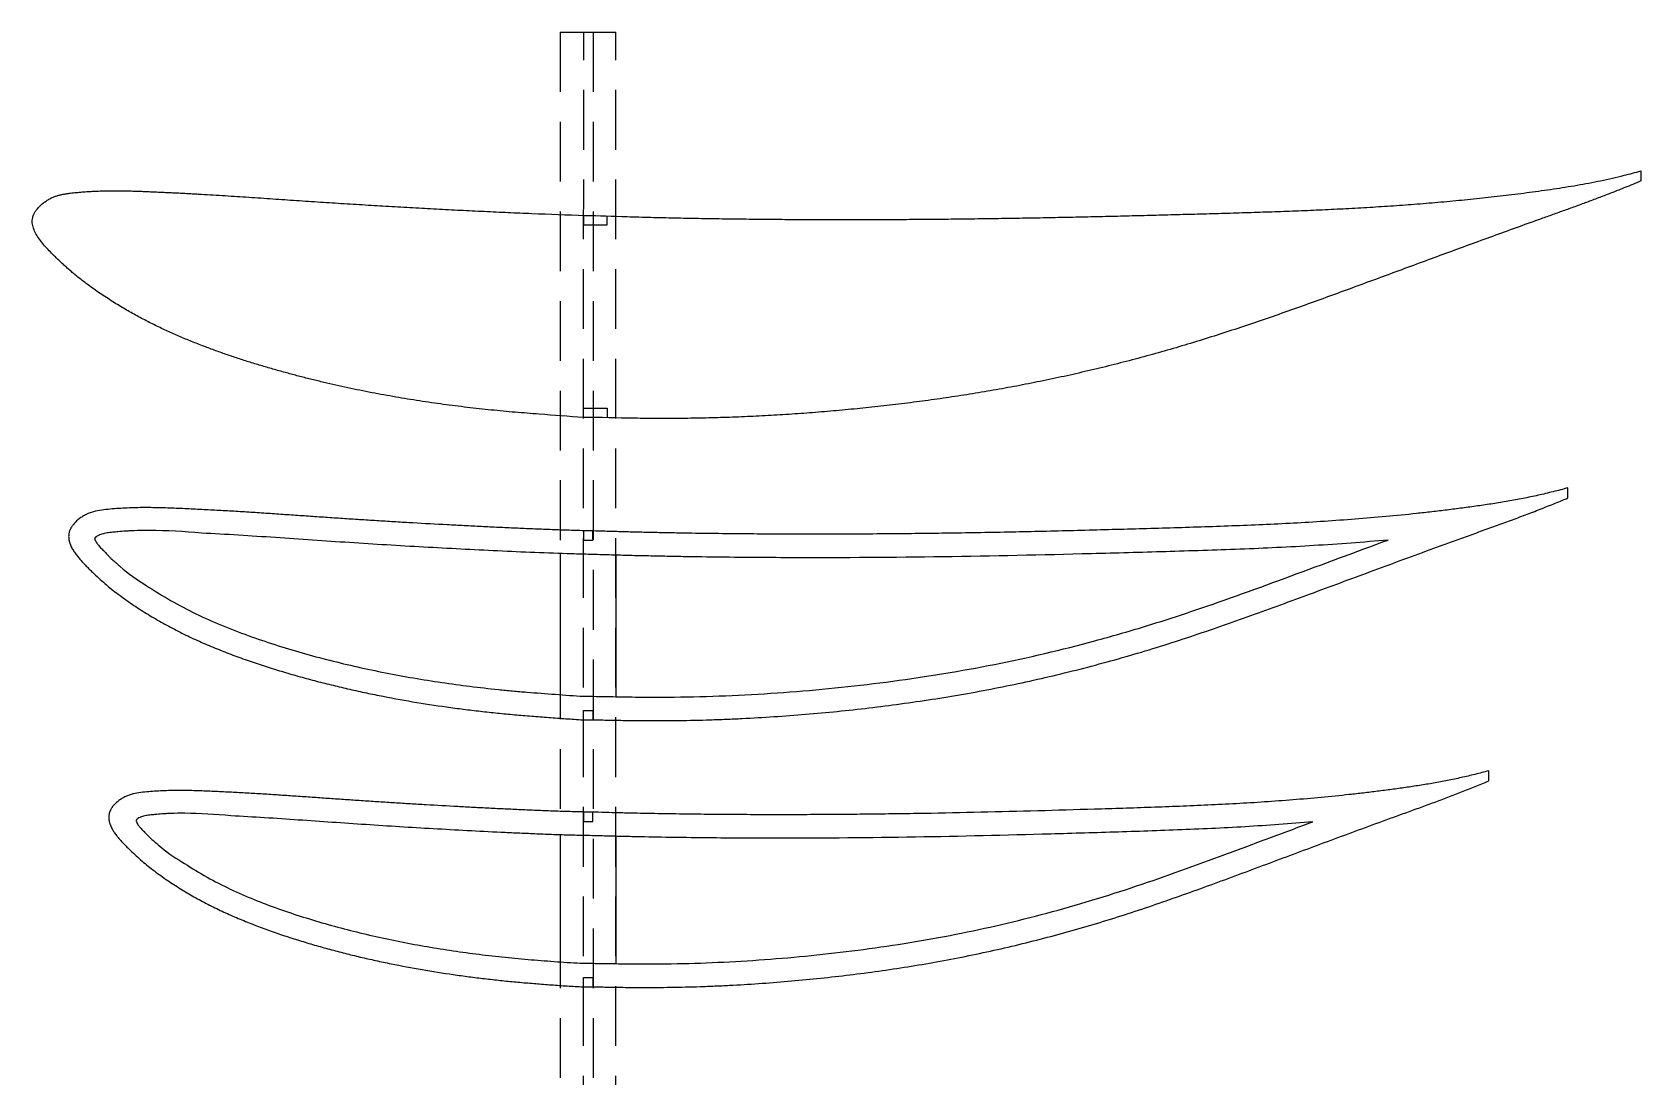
# Model space of a CAD drawing. Header units: millimetres. Extents: x -6564 to 404, y -3346 to 414.
# Drawn here: x -678.6 to -336.7, y 192.4 to 414.4 of the extents above; entities that cross this region are included whole.
import ezdxf

# ---------------------------------------------------------------- set-up
doc = ezdxf.new("R2010")
doc.units = ezdxf.units.MM
doc.linetypes.add('DASHED', pattern=[19.05, 12.7, -6.35])
for name, color, linetype in [('10', 7, 'Continuous'), ('11', 80, 'Continuous'), ('111', 140, 'DASHED')]:
    doc.layers.add(name, color=color, linetype=linetype)

msp = doc.modelspace()

# ---------------------------------------------------------------- linework, layer by layer
at = {"color": 7, "linetype": 'Continuous', "lineweight": 25}
for p, q in [((-352.1626, 315.4496), (-352.162, 317.6112)), ((-642.6688, 307.9756), (-642.6706, 307.9757)), ((-654.3774, 296.8741), (-654.3771, 296.8743)), ((-369.0022, 255.3031), (-369.0008, 257.4761)), ((-636.4128, 247.8773), (-636.416, 247.8775)), ((-646.8087, 238.1357), (-646.8085, 238.1358))]:
    msp.add_line(p, q, dxfattribs=at)
for points, knots in [([(-352.162, 317.6112), (-353.2019, 317.2931), (-355.3115, 316.7576), (-358.4864, 315.9985), (-361.685, 315.3357), (-364.8978, 314.7425), (-368.1233, 314.2138), (-371.3575, 313.7347), (-374.5981, 313.2926), (-377.8436, 312.8794), (-381.0934, 312.4931), (-385.4317, 312.011), (-390.8637, 311.4729), (-397.3943, 310.9215), (-403.9345, 310.4536), (-410.4827, 310.0669), (-417.037, 309.7469), (-423.5957, 309.4819), (-430.1577, 309.2568), (-436.7218, 309.0553), (-445.4759, 308.8047), (-456.4206, 308.5034), (-469.5556, 308.1929), (-480.5004, 307.9943), (-489.254, 307.877), (-495.8177, 307.8099), (-502.3795, 307.7632), (-508.939, 307.7399), (-515.4958, 307.7383), (-522.0494, 307.7609), (-528.5994, 307.8094), (-535.1454, 307.8854), (-540.5966, 307.9723), (-544.9551, 308.0556), (-548.2226, 308.1288), (-550.9446, 308.1872), (-553.1212, 308.2474), (-555.2973, 308.3121), (-558.0161, 308.4008), (-560.1911, 308.4552), (-562.4947, 308.5108), (-564.3186, 308.567), (-566.7496, 308.6478), (-568.5724, 308.7125), (-570.3947, 308.7827), (-572.2165, 308.8583), (-574.0379, 308.9355), (-576.466, 309.0398), (-579.5, 309.1776), (-583.1393, 309.3513), (-586.777, 309.5334), (-591.6253, 309.7878), (-596.4708, 310.0576), (-601.3133, 310.3443), (-604.9439, 310.5665), (-608.5732, 310.7952), (-612.2013, 311.0312), (-615.8282, 311.2726), (-619.4542, 311.5177), (-623.0792, 311.7675), (-626.7035, 312.0175), (-630.3275, 312.2626), (-633.9518, 312.4971), (-637.5765, 312.7154), (-640.5977, 312.8791), (-643.015, 313.0009), (-644.8281, 313.0882), (-646.6412, 313.1718), (-648.4544, 313.2508), (-650.2681, 313.3184), (-652.0822, 313.3692), (-653.8968, 313.3954), (-655.7115, 313.3919), (-657.5258, 313.3511), (-659.3388, 313.2743), (-661.1493, 313.1504), (-662.9558, 312.9822), (-664.7564, 312.7481), (-666.2217, 312.3534), (-667.3283, 311.86), (-667.9828, 311.4803), (-668.4803, 311.1364), (-668.96, 310.7679), (-669.4075, 310.3601), (-669.7619, 309.9668), (-669.9556, 309.7352), (-670.0928, 309.5547), (-670.2197, 309.367), (-670.3329, 309.1704), (-670.4355, 308.9684), (-670.5436, 308.7697), (-670.6448, 308.5675), (-670.7187, 308.3534), (-670.7773, 308.135), (-670.8214, 307.9127), (-670.8542, 307.6885), (-670.881, 307.3873), (-670.8847, 307.0087), (-670.8393, 306.6327), (-670.7824, 306.3361), (-670.7277, 306.1161), (-670.6627, 305.8989), (-670.5643, 305.6131), (-670.4206, 305.2634), (-670.2202, 304.8565), (-669.9241, 304.329), (-669.5061, 303.6984), (-668.9556, 302.9772), (-668.3685, 302.2851), (-667.7569, 301.6152), (-667.1273, 300.9622), (-666.4872, 300.3193), (-665.6254, 299.4707), (-664.5233, 298.4354), (-663.163, 297.2345), (-661.7627, 296.0805), (-660.3291, 294.9681), (-658.3782, 293.5371), (-655.8751, 291.8388), (-652.7874, 289.9304), (-649.6257, 288.1468), (-646.3949, 286.4908), (-643.1043, 284.957), (-639.7627, 283.5368), (-636.3822, 282.2112), (-632.9696, 280.9692), (-629.5285, 279.8073), (-626.0636, 278.7164), (-622.577, 277.695), (-619.0728, 276.7336), (-615.5527, 275.8295), (-612.0179, 274.9818), (-608.4693, 274.1899), (-603.7211, 273.2074), (-597.7572, 272.1113), (-591.7612, 271.1879), (-586.9491, 270.5435), (-583.3328, 270.1078), (-579.7102, 269.7187), (-576.0826, 269.3665), (-572.4485, 269.0737), (-568.812, 268.7971), (-565.1739, 268.5249), (-562.7465, 268.3655), (-561.5325, 268.2958)], [0, 0, 0, 0, 0.00737426, 0.01474851, 0.02212277, 0.02949703, 0.03687129, 0.04424554, 0.0516198, 0.05899406, 0.06636831, 0.07374257, 0.08849108, 0.1032396, 0.11798811, 0.13273663, 0.14748514, 0.16223365, 0.17698217, 0.19173068, 0.2064792, 0.23597622, 0.26547325, 0.29497028, 0.3097188, 0.32446731, 0.33921582, 0.35396434, 0.36871285, 0.38346137, 0.39820988, 0.41295839, 0.42770691, 0.43508116, 0.44245542, 0.44982968, 0.45351681, 0.45720394, 0.46457819, 0.47195245, 0.47195245, 0.48020319, 0.48432856, 0.48845394, 0.49257931, 0.49670468, 0.50083005, 0.50495542, 0.51320616, 0.52145691, 0.52970765, 0.53795839, 0.55445988, 0.56271062, 0.57096137, 0.57921211, 0.58746285, 0.59571359, 0.60396434, 0.61221508, 0.62046582, 0.62871657, 0.63696731, 0.64521805, 0.6534688, 0.65759417, 0.66171954, 0.66584491, 0.66997028, 0.67409565, 0.67822102, 0.6823464, 0.68647177, 0.69059714, 0.69472251, 0.69884788, 0.70297325, 0.70709862, 0.711224, 0.71328668, 0.71534937, 0.71638071, 0.71741205, 0.71947474, 0.72050608, 0.72102175, 0.72153742, 0.7220531, 0.72256877, 0.72308444, 0.72360011, 0.72411578, 0.72463145, 0.72514712, 0.7256628, 0.72617847, 0.72669414, 0.72772548, 0.72875682, 0.7292725, 0.72978817, 0.73030384, 0.73081951, 0.73185085, 0.7328822, 0.73391354, 0.73597622, 0.73803891, 0.7401016, 0.74216428, 0.74422697, 0.74628965, 0.74835234, 0.75247771, 0.75660308, 0.76072845, 0.76485383, 0.7689792, 0.77722994, 0.78548068, 0.79373143, 0.80198217, 0.81023291, 0.81848365, 0.8267344, 0.83498514, 0.84323588, 0.85148663, 0.85973737, 0.86798811, 0.87623886, 0.8844896, 0.89274034, 0.90099108, 0.91749257, 0.93399406, 0.9422448, 0.95049554, 0.95874629, 0.96699703, 0.97524777, 0.98349851, 0.99174926, 1, 1, 1, 1]), ([(-561.5325, 268.2958), (-560.4047, 268.2943), (-558.1495, 268.2726), (-554.7671, 268.2089), (-551.3848, 268.1418), (-548.0019, 268.1119), (-544.6189, 268.1095), (-540.1084, 268.1508), (-535.5988, 268.2532), (-531.091, 268.4149), (-526.5848, 268.6159), (-520.9559, 268.9435), (-514.2086, 269.4504), (-507.4714, 270.0747), (-500.7451, 270.8095), (-494.033, 271.6619), (-487.3367, 272.6331), (-478.4346, 274.0979), (-467.3658, 276.2644), (-454.2043, 279.4221), (-443.3509, 282.4905), (-434.7468, 285.203), (-426.1896, 288.0608), (-417.6938, 291.0953), (-409.226, 294.2067), (-402.8816, 296.5573), (-396.5372, 298.9081), (-390.1924, 301.2579), (-383.8432, 303.5957), (-378.5471, 305.5302), (-374.3065, 307.0669), (-371.1227, 308.2106), (-367.9402, 309.3579), (-364.7606, 310.5131), (-361.5903, 311.6937), (-358.4295, 312.8995), (-355.2869, 314.1521), (-353.1973, 315.001), (-352.1626, 315.4496)], [0, 0, 0, 0, 0.015625, 0.03125, 0.046875, 0.0625, 0.078125, 0.09375, 0.125, 0.140625, 0.15625, 0.1875, 0.21875, 0.25, 0.28125, 0.3125, 0.34375, 0.375, 0.4375, 0.5, 0.5625, 0.59375, 0.625, 0.6875, 0.71875, 0.75, 0.78125, 0.8125, 0.84375, 0.875, 0.890625, 0.90625, 0.921875, 0.9375, 0.953125, 0.96875, 0.984375, 1, 1, 1, 1]), ([(-642.6705, 307.9757), (-646.339, 308.3198), (-650.3554, 308.5213), (-655.3813, 308.5181), (-657.0726, 308.4827), (-658.9712, 308.3754), (-660.2144, 308.2761), (-661.3218, 308.1693), (-662.2851, 308.064), (-662.9046, 307.972), (-663.6483, 307.8189), (-664.0314, 307.72), (-664.5734, 307.4922), (-664.9083, 307.3145), (-665.2175, 307.0848), (-665.3361, 306.8993), (-665.3767, 306.7424), (-665.2436, 306.4599), (-665.0748, 306.0741), (-664.8149, 305.6986), (-664.5335, 305.3631), (-664.1408, 304.9278), (-663.7805, 304.5526), (-663.2527, 304.0052), (-662.8285, 303.5657), (-662.3082, 303.0121), (-661.8034, 302.5003), (-661.2122, 302.0099), (-660.5528, 301.4261), (-658.469, 299.545), (-656.3533, 298.0116), (-654.3774, 296.8741)], [0, 0, 0, 0, 0.29034325, 0.31690054, 0.39608952, 0.42363325, 0.46682136, 0.49439544, 0.51133129, 0.54318045, 0.54373095, 0.57112327, 0.57425783, 0.58988802, 0.60068811, 0.60471976, 0.60616308, 0.61383997, 0.62769972, 0.64058942, 0.6498471, 0.66183685, 0.68661545, 0.69104151, 0.72189594, 0.73472045, 0.75089149, 0.77859868, 0.79518131, 0.82032698, 1, 1, 1, 1]), ([(-390.3984, 306.5101), (-395.6418, 306.0289), (-400.8892, 305.6365), (-411.3902, 304.9992), (-416.6438, 304.7528), (-427.1547, 304.3448), (-432.4119, 304.1808), (-442.9272, 303.8723), (-448.1851, 303.7254), (-463.96, 303.3093), (-474.4798, 303.0791), (-495.5187, 302.7881), (-506.038, 302.7201), (-521.8165, 302.7548), (-527.076, 302.79), (-534.965, 302.8838), (-537.5947, 302.9218), (-541.5392, 302.9891), (-542.854, 303.013), (-545.4836, 303.0653), (-546.7984, 303.0945), (-549.428, 303.1523), (-550.7429, 303.1803), (-553.3724, 303.2503), (-554.6872, 303.2905), (-557.3168, 303.3729), (-558.6316, 303.4122), (-560.6042, 303.4625), (-561.2619, 303.4776), (-562.577, 303.5117), (-563.2344, 303.5308), (-566.5213, 303.6322), (-569.1501, 303.7256), (-574.406, 303.9437), (-577.0337, 304.0576), (-584.9155, 304.4243), (-590.1686, 304.6957), (-600.672, 305.2882), (-605.9224, 305.6105), (-613.7962, 306.1239), (-616.4206, 306.2995), (-621.6691, 306.6563), (-624.2931, 306.8391), (-629.5414, 307.1978), (-632.1658, 307.3735), (-637.416, 307.6979), (-640.042, 307.8443), (-642.6688, 307.9756)], [0, 0, 0, 0, 0.0625, 0.0625, 0.125, 0.125, 0.1875, 0.1875, 0.25, 0.25, 0.375, 0.375, 0.5, 0.5, 0.5625, 0.5625, 0.59375, 0.59375, 0.609375, 0.609375, 0.625, 0.625, 0.640625, 0.640625, 0.65625, 0.65625, 0.671875, 0.671875, 0.6796875, 0.6796875, 0.6875, 0.6875, 0.71875, 0.71875, 0.75, 0.75, 0.8125, 0.8125, 0.875, 0.875, 0.90625, 0.90625, 0.9375, 0.9375, 0.96875, 0.96875, 1, 1, 1, 1]), ([(-561.3858, 273.2955), (-559.5571, 273.2919), (-557.7274, 273.2644), (-554.0675, 273.197), (-552.2373, 273.1568), (-546.749, 273.0939), (-543.0925, 273.107), (-532.1299, 273.312), (-524.8307, 273.6632), (-513.8947, 274.4974), (-510.2516, 274.8279), (-502.9696, 275.588), (-499.328, 276.0191), (-488.4387, 277.4708), (-481.2231, 278.6491), (-466.895, 281.5002), (-459.7828, 283.174), (-449.1883, 286.0391), (-445.6678, 287.0537), (-438.6574, 289.1992), (-435.1722, 290.3282), (-424.7608, 293.8399), (-417.879, 296.3478), (-404.1351, 301.4186), (-397.2708, 303.976), (-390.3984, 306.5101)], [0, 0, 0, 0, 0.03125, 0.03125, 0.0625, 0.0625, 0.125, 0.125, 0.25, 0.25, 0.3125, 0.3125, 0.375, 0.375, 0.5, 0.5, 0.625, 0.625, 0.6875, 0.6875, 0.75, 0.75, 0.875, 0.875, 1, 1, 1, 1]), ([(-654.3771, 296.8743), (-652.6861, 295.7323), (-650.9622, 294.6655), (-647.4585, 292.66), (-645.6776, 291.7239), (-642.0628, 289.9728), (-640.2289, 289.158), (-636.5196, 287.6233), (-634.6452, 286.9012), (-628.9735, 284.8457), (-625.1264, 283.6266), (-617.333, 281.4153), (-613.4111, 280.4244), (-605.524, 278.6522), (-601.5582, 277.8716), (-593.5859, 276.5032), (-589.5765, 275.9157), (-583.5535, 275.1668), (-581.5436, 274.9405), (-578.5261, 274.6291), (-577.5198, 274.5295), (-575.5062, 274.3428), (-574.4986, 274.2568), (-571.4748, 274.0117), (-569.4578, 273.8597), (-565.4236, 273.558), (-563.4059, 273.4129), (-561.3856, 273.2956)], [0, 0, 0, 0, 0.0625, 0.0625, 0.125, 0.125, 0.1875, 0.1875, 0.25, 0.25, 0.375, 0.375, 0.5, 0.5, 0.625, 0.625, 0.75, 0.75, 0.8125, 0.8125, 0.84375, 0.84375, 0.875, 0.875, 0.9375, 0.9375, 1, 1, 1, 1]), ([(-369.0008, 257.4761), (-369.96, 257.1868), (-371.9028, 256.6916), (-374.8274, 255.9936), (-377.7725, 255.3804), (-380.7302, 254.8301), (-383.6989, 254.3377), (-386.6751, 253.8901), (-389.657, 253.4763), (-392.6431, 253.0896), (-395.6329, 252.7279), (-399.6238, 252.2767), (-404.6202, 251.7724), (-410.6262, 251.2551), (-416.6401, 250.8146), (-422.6606, 250.4482), (-428.6859, 250.1429), (-434.7147, 249.8875), (-440.7459, 249.6684), (-446.7787, 249.4713), (-454.8237, 249.2243), (-464.8814, 248.9275), (-476.9519, 248.6181), (-487.0106, 248.4155), (-495.0566, 248.2915), (-501.0903, 248.2174), (-507.123, 248.162), (-513.1544, 248.1285), (-519.1842, 248.1145), (-525.2123, 248.123), (-531.2382, 248.1549), (-537.2617, 248.2128), (-542.2791, 248.2822), (-546.2915, 248.3504), (-549.3, 248.4108), (-551.8065, 248.4611), (-553.811, 248.5113), (-555.8153, 248.5622), (-558.3198, 248.63), (-560.3234, 248.6742), (-562.4457, 248.7232), (-564.1262, 248.7677), (-566.3662, 248.8331), (-568.046, 248.8876), (-569.7253, 248.9512), (-571.404, 249.0235), (-573.0826, 249.0965), (-575.3204, 249.1934), (-578.1169, 249.3233), (-581.4716, 249.4862), (-584.8254, 249.6565), (-589.2956, 249.8949), (-593.7639, 250.1473), (-598.2301, 250.4157), (-601.5788, 250.6235), (-604.9267, 250.8374), (-608.2737, 251.0579), (-611.6199, 251.2835), (-614.9654, 251.5129), (-618.3103, 251.7462), (-621.6548, 251.9797), (-624.9992, 252.2091), (-628.3439, 252.4285), (-631.6894, 252.6329), (-634.478, 252.7862), (-636.7092, 252.9005), (-638.3828, 252.9826), (-640.0564, 253.0615), (-641.7302, 253.1356), (-643.4044, 253.1992), (-645.0791, 253.2476), (-646.7543, 253.2719), (-648.4297, 253.2696), (-650.1045, 253.2317), (-651.7784, 253.1616), (-653.4498, 253.0461), (-655.1178, 252.8918), (-656.7794, 252.6695), (-658.1294, 252.294), (-659.1456, 251.8274), (-659.7468, 251.4718), (-660.2021, 251.1486), (-660.6413, 250.804), (-661.0492, 250.422), (-661.3706, 250.0541), (-661.5449, 249.8368), (-661.668, 249.6678), (-661.7815, 249.4922), (-661.8825, 249.309), (-661.9735, 249.1208), (-662.0673, 248.9347), (-662.1528, 248.7451), (-662.2129, 248.5456), (-662.2602, 248.3428), (-662.2957, 248.1369), (-662.3215, 247.9295), (-662.3425, 247.6512), (-662.3468, 247.3017), (-662.3065, 246.9544), (-662.2606, 246.6798), (-662.2141, 246.4758), (-662.1571, 246.2746), (-662.0706, 246.0094), (-661.9429, 245.6847), (-661.7614, 245.3074), (-661.493, 244.8177), (-661.111, 244.233), (-660.6064, 243.5644), (-660.0671, 242.9232), (-659.5043, 242.3029), (-658.924, 241.699), (-658.3342, 241.1043), (-657.5396, 240.3197), (-656.5236, 239.3623), (-655.2696, 238.2514), (-653.978, 237.1844), (-652.656, 236.1556), (-650.8565, 234.8321), (-648.547, 233.2622), (-645.6984, 231.497), (-642.7806, 229.8486), (-639.7996, 228.3171), (-636.7627, 226.8995), (-633.6788, 225.5867), (-630.5595, 224.3607), (-627.41, 223.2133), (-624.2348, 222.1386), (-621.0375, 221.1306), (-617.8205, 220.1862), (-614.5873, 219.2975), (-611.3396, 218.4617), (-608.0786, 217.678), (-604.8051, 216.9459), (-600.4252, 216.0378), (-594.9246, 215.0248), (-589.3954, 214.1707), (-584.9586, 213.5749), (-581.6247, 213.1723), (-578.2853, 212.8119), (-574.9416, 212.4868), (-571.5925, 212.2144), (-568.2415, 211.9578), (-564.8884, 211.7188), (-562.6511, 211.5963), (-561.5325, 211.5499)], [0, 0, 0, 0, 0.00737426, 0.01474851, 0.02212277, 0.02949703, 0.03687129, 0.04424554, 0.0516198, 0.05899406, 0.06636831, 0.07374257, 0.08849108, 0.1032396, 0.11798811, 0.13273663, 0.14748514, 0.16223365, 0.17698217, 0.19173068, 0.2064792, 0.23597622, 0.26547325, 0.29497028, 0.3097188, 0.32446731, 0.33921582, 0.35396434, 0.36871285, 0.38346137, 0.39820988, 0.41295839, 0.42770691, 0.43508116, 0.44245542, 0.44982968, 0.45351681, 0.45720394, 0.46457819, 0.47195245, 0.47195245, 0.48020319, 0.48432856, 0.48845394, 0.49257931, 0.49670468, 0.50083005, 0.50495542, 0.51320616, 0.52145691, 0.52970765, 0.53795839, 0.55445988, 0.56271062, 0.57096137, 0.57921211, 0.58746285, 0.59571359, 0.60396434, 0.61221508, 0.62046582, 0.62871657, 0.63696731, 0.64521805, 0.6534688, 0.65759417, 0.66171954, 0.66584491, 0.66997028, 0.67409565, 0.67822102, 0.6823464, 0.68647177, 0.69059714, 0.69472251, 0.69884788, 0.70297325, 0.70709862, 0.711224, 0.71328668, 0.71534937, 0.71638071, 0.71741205, 0.71947474, 0.72050608, 0.72102175, 0.72153742, 0.7220531, 0.72256877, 0.72308444, 0.72360011, 0.72411578, 0.72463145, 0.72514712, 0.7256628, 0.72617847, 0.72669414, 0.72772548, 0.72875682, 0.7292725, 0.72978817, 0.73030384, 0.73081951, 0.73185085, 0.7328822, 0.73391354, 0.73597622, 0.73803891, 0.7401016, 0.74216428, 0.74422697, 0.74628965, 0.74835234, 0.75247771, 0.75660308, 0.76072845, 0.76485383, 0.7689792, 0.77722994, 0.78548068, 0.79373143, 0.80198217, 0.81023291, 0.81848365, 0.8267344, 0.83498514, 0.84323588, 0.85148663, 0.85973737, 0.86798811, 0.87623886, 0.8844896, 0.89274034, 0.90099108, 0.91749257, 0.93399406, 0.9422448, 0.95049554, 0.95874629, 0.96699703, 0.97524777, 0.98349851, 0.99174926, 1, 1, 1, 1]), ([(-561.5325, 211.5499), (-560.495, 211.5462), (-558.4202, 211.5275), (-555.3084, 211.4764), (-552.1967, 211.4193), (-549.0844, 211.3993), (-545.9722, 211.4027), (-541.8227, 211.4503), (-537.6742, 211.5524), (-533.5275, 211.7103), (-529.3823, 211.9036), (-524.2045, 212.2157), (-517.9982, 212.6946), (-511.8013, 213.2814), (-505.6147, 213.9703), (-499.4413, 214.7668), (-493.2827, 215.6723), (-485.0958, 217.0365), (-474.9167, 219.0497), (-462.8142, 221.9783), (-452.8349, 224.8207), (-444.9242, 227.3313), (-437.057, 229.9761), (-429.2467, 232.7834), (-421.4622, 235.6608), (-415.6298, 237.8349), (-409.7974, 240.0091), (-403.9645, 242.1821), (-398.1279, 244.3449), (-393.2594, 246.1348), (-389.3613, 247.5571), (-386.4349, 248.6166), (-383.5094, 249.6782), (-380.5864, 250.7471), (-377.6718, 251.8383), (-374.7658, 252.9526), (-371.8755, 254.1071), (-369.9544, 254.8912), (-369.0022, 255.3031)], [0, 0, 0, 0, 0.015625, 0.03125, 0.046875, 0.0625, 0.078125, 0.09375, 0.125, 0.140625, 0.15625, 0.1875, 0.21875, 0.25, 0.28125, 0.3125, 0.34375, 0.375, 0.4375, 0.5, 0.5625, 0.59375, 0.625, 0.6875, 0.71875, 0.75, 0.78125, 0.8125, 0.84375, 0.875, 0.890625, 0.90625, 0.921875, 0.9375, 0.953125, 0.96875, 0.984375, 1, 1, 1, 1]), ([(-636.4159, 247.8775), (-639.6662, 248.1986), (-643.2247, 248.4047), (-647.68, 248.425), (-649.1795, 248.4006), (-650.8625, 248.3022), (-651.9644, 248.2113), (-652.9463, 248.1184), (-653.8002, 248.0246), (-654.3495, 247.941), (-655.0074, 247.8019), (-655.3457, 247.7123), (-655.8267, 247.5082), (-656.1252, 247.3494), (-656.3963, 247.1416), (-656.5009, 246.979), (-656.5412, 246.8412), (-656.4498, 246.5912), (-656.322, 246.24), (-656.1071, 245.8963), (-655.8644, 245.5944), (-655.5174, 245.2075), (-655.1974, 244.8751), (-654.7273, 244.3918), (-654.3483, 244.0052), (-653.8813, 243.5205), (-653.4289, 243.072), (-652.9045, 242.6378), (-652.3162, 242.1246), (-650.452, 240.4769), (-648.5677, 239.1319), (-646.8087, 238.1357)], [0, 0, 0, 0, 0.29034325, 0.31690054, 0.39608952, 0.42363325, 0.46682136, 0.49439544, 0.51133129, 0.54318045, 0.54373095, 0.57112327, 0.57425783, 0.58988802, 0.60068811, 0.60471976, 0.60616308, 0.61383997, 0.62769972, 0.64058942, 0.6498471, 0.66183685, 0.68661545, 0.69104151, 0.72189594, 0.73472045, 0.75089149, 0.77859868, 0.79518131, 0.82032698, 1, 1, 1, 1]), ([(-406.4197, 246.6028), (-411.2015, 246.1813), (-415.9867, 245.8377), (-425.5626, 245.277), (-430.3532, 245.0577), (-439.9372, 244.6865), (-444.7306, 244.5321), (-454.3179, 244.2361), (-459.1118, 244.0929), (-473.4946, 243.6925), (-483.0862, 243.4718), (-502.2709, 243.1831), (-511.863, 243.1085), (-526.2508, 243.1223), (-531.0467, 243.1484), (-538.2403, 243.2252), (-540.6382, 243.2569), (-545.4338, 243.3322), (-547.8316, 243.3786), (-551.4283, 243.4517), (-552.6272, 243.4788), (-555.025, 243.5392), (-556.2239, 243.5709), (-558.6216, 243.6329), (-559.8205, 243.6603), (-562.2183, 243.7152), (-563.417, 243.7457), (-565.8141, 243.8129), (-567.0126, 243.8485), (-569.4087, 243.9326), (-570.6064, 243.9831), (-573.0014, 244.0869), (-574.199, 244.1382), (-576.5939, 244.2456), (-577.7912, 244.3018), (-583.7773, 244.5885), (-588.5649, 244.8412), (-598.1376, 245.3928), (-602.9226, 245.6921), (-610.0987, 246.1673), (-612.4905, 246.3297), (-617.2738, 246.6598), (-619.6653, 246.8283), (-624.4486, 247.1592), (-626.8404, 247.3212), (-631.6254, 247.6205), (-634.0188, 247.7555), (-636.4128, 247.8773)], [0, 0, 0, 0, 0.0625, 0.0625, 0.125, 0.125, 0.1875, 0.1875, 0.25, 0.25, 0.375, 0.375, 0.5, 0.5, 0.5625, 0.5625, 0.59375, 0.59375, 0.625, 0.625, 0.640625, 0.640625, 0.65625, 0.65625, 0.671875, 0.671875, 0.6875, 0.6875, 0.703125, 0.703125, 0.71875, 0.71875, 0.734375, 0.734375, 0.75, 0.75, 0.8125, 0.8125, 0.875, 0.875, 0.90625, 0.90625, 0.9375, 0.9375, 0.96875, 0.96875, 1, 1, 1, 1]), ([(-561.4199, 216.5495), (-559.7623, 216.543), (-558.104, 216.5222), (-554.7868, 216.4684), (-553.1278, 216.4341), (-548.1536, 216.3849), (-544.8399, 216.4017), (-534.9066, 216.5992), (-528.2942, 216.9227), (-518.3897, 217.6821), (-515.0906, 217.9819), (-508.4969, 218.6706), (-505.2024, 219.0597), (-498.6182, 219.9337), (-495.3308, 220.4174), (-488.7836, 221.4871), (-485.5216, 222.0734), (-475.7718, 223.9948), (-469.3215, 225.4966), (-459.717, 228.0669), (-456.5273, 228.9762), (-450.1714, 230.9), (-447.006, 231.9156), (-437.5589, 235.0794), (-431.3181, 237.3482), (-421.9762, 240.8047), (-418.8654, 241.9659), (-412.643, 244.2854), (-409.5319, 245.4458), (-406.4197, 246.6028)], [0, 0, 0, 0, 0.03125, 0.03125, 0.0625, 0.0625, 0.125, 0.125, 0.25, 0.25, 0.3125, 0.3125, 0.375, 0.375, 0.4375, 0.4375, 0.5, 0.5, 0.625, 0.625, 0.6875, 0.6875, 0.75, 0.75, 0.875, 0.875, 0.9375, 0.9375, 1, 1, 1, 1]), ([(-646.8085, 238.1358), (-645.2553, 237.09), (-643.6722, 236.1122), (-640.4538, 234.2755), (-638.818, 233.418), (-635.4975, 231.8141), (-633.8128, 231.0681), (-630.4059, 229.6612), (-628.6845, 228.9987), (-623.4751, 227.1142), (-619.941, 225.9951), (-612.7856, 223.9653), (-609.1855, 223.0556), (-601.9445, 221.428), (-598.3035, 220.7107), (-590.984, 219.4529), (-587.3029, 218.9122), (-581.7737, 218.2232), (-579.9287, 218.0147), (-577.1587, 217.7278), (-576.2349, 217.6361), (-574.3865, 217.4641), (-573.4616, 217.3845), (-570.686, 217.1575), (-568.8346, 217.0156), (-565.1304, 216.7486), (-563.2771, 216.628), (-561.4198, 216.5495)], [0, 0, 0, 0, 0.0625, 0.0625, 0.125, 0.125, 0.1875, 0.1875, 0.25, 0.25, 0.375, 0.375, 0.5, 0.5, 0.625, 0.625, 0.75, 0.75, 0.8125, 0.8125, 0.84375, 0.84375, 0.875, 0.875, 0.9375, 0.9375, 1, 1, 1, 1])]:
    msp.add_open_spline(points, degree=3, knots=knots, dxfattribs=at)
at = {"layer": '10'}
for p, q in [((-561.3985, 375.5176), (-561.3985, 373.5176)), ((-561.3985, 373.5176), (-556.3985, 373.5176)), ((-556.3985, 373.5176), (-556.3985, 375.3786)), ((-561.4127, 332.5508), (-561.4127, 334.5508)), ((-561.4127, 334.5508), (-556.4127, 334.5508)), ((-556.4127, 334.5508), (-556.4127, 332.4963)), ((-561.4207, 308.4849), (-561.4207, 306.4849)), ((-559.4207, 306.4849), (-559.4207, 308.4351)), ((-561.4207, 306.4849), (-559.4207, 306.4849)), ((-566.3856, 303.6318), (-566.3856, 273.6306)), ((-554.5325, 303.2862), (-554.5325, 273.2047)), ((-561.434, 268.2956), (-561.434, 270.2956)), ((-561.434, 270.2956), (-559.434, 270.2956)), ((-559.434, 270.2956), (-559.434, 268.2832)), ((-561.4404, 248.7), (-561.4404, 246.7)), ((-561.4404, 246.7), (-559.4404, 246.7)), ((-559.4404, 246.7), (-559.4404, 248.6542)), ((-566.3856, 243.8309), (-566.3856, 216.8395)), ((-554.5325, 243.5269), (-554.5325, 216.4624)), ((-561.4527, 211.5496), (-561.4527, 213.5496)), ((-561.4527, 213.5496), (-559.4527, 213.5496)), ((-559.4527, 213.5496), (-559.4527, 211.5355))]:
    msp.add_line(p, q, dxfattribs=at)
at = {"layer": '11', "linetype": 'Continuous', "lineweight": 25}
msp.add_line((-336.6583, 384.9705), (-336.6583, 382.8192), dxfattribs=at)
for points, knots in [([(-561.1547, 375.5097), (-558.1603, 375.4592), (-553.4831, 375.2519), (-547.1159, 375.1043), (-542.0551, 374.984), (-536.995, 374.8891), (-531.9366, 374.8048), (-526.8807, 374.7405), (-521.8254, 374.6877), (-516.7707, 374.6532), (-511.7154, 374.6297), (-506.6593, 374.6219), (-501.6031, 374.6248), (-496.5482, 374.6416), (-491.4952, 374.6696), (-486.4433, 374.7102), (-481.3917, 374.761), (-476.34, 374.8246), (-471.2876, 374.8987), (-466.235, 374.9845), (-461.1831, 375.0791), (-456.1329, 375.1867), (-451.0836, 375.2991), (-446.035, 375.4209), (-440.9856, 375.5482), (-435.9354, 375.6806), (-430.8844, 375.8171), (-425.8334, 375.9561), (-420.7838, 376.1051), (-415.7356, 376.2656), (-410.6889, 376.4477), (-405.6425, 376.6519), (-400.5971, 376.8897), (-395.5502, 377.1632), (-390.5034, 377.4772), (-385.4577, 377.8386), (-380.4159, 378.2462), (-375.3782, 378.703), (-370.3446, 379.2162), (-365.315, 379.7845), (-361.1216, 380.3072), (-357.763, 380.7591), (-355.2379, 381.1204), (-352.7173, 381.5054), (-350.2032, 381.9238), (-347.6963, 382.3763), (-345.198, 382.8726), (-342.6927, 383.4147), (-339.8431, 384.1043), (-337.8219, 384.6106), (-336.6583, 384.9705)], [0.000000345, 0.000000345, 0.000000345, 0.000000345, 0.039898338, 0.062375182, 0.084856831, 0.107347172, 0.129807277, 0.152263507, 0.174716737, 0.197166748, 0.219614308, 0.24207271, 0.264533569, 0.286983546, 0.309422927, 0.331860714, 0.354297153, 0.376732241, 0.399175083, 0.421621345, 0.444062332, 0.466498061, 0.488924444, 0.511354789, 0.533784812, 0.556223473, 0.578666397, 0.601109154, 0.623547151, 0.645975927, 0.668404475, 0.690833213, 0.713267434, 0.735703901, 0.758175394, 0.780639748, 0.80310346, 0.825569188, 0.848036127, 0.870516133, 0.893008687, 0.904338802, 0.91566953, 0.926994857, 0.938311018, 0.949626763, 0.960935433, 0.97224771, 0.983775525, 1, 1, 1, 1]), ([(-561.4516, 332.5508), (-564.5844, 332.77), (-569.4178, 333.1548), (-575.9566, 333.6436), (-581.058, 334.1276), (-586.1511, 334.685), (-591.233, 335.3303), (-596.3028, 336.0622), (-601.3585, 336.8852), (-605.5757, 337.6569), (-608.9625, 338.3248), (-611.5236, 338.8602), (-614.0791, 339.419), (-616.628, 340.0066), (-619.1708, 340.6204), (-621.7076, 341.2619), (-624.2599, 341.9376), (-626.8274, 342.6472), (-629.408, 343.3952), (-631.9786, 344.1755), (-634.5374, 344.9938), (-637.0852, 345.8472), (-639.6199, 346.7414), (-641.7353, 347.5288), (-643.4394, 348.1861), (-644.7357, 348.7023), (-646.0273, 349.2295), (-647.3117, 349.7723), (-648.5901, 350.327), (-649.8603, 350.8981), (-651.1428, 351.4949), (-652.4383, 352.1167), (-653.7435, 352.769), (-655.0414, 353.4374), (-656.3288, 354.1281), (-657.6092, 354.838), (-658.8815, 355.5699), (-660.1816, 356.3435), (-661.5066, 357.1605), (-662.852, 358.0231), (-664.1803, 358.9075), (-665.4855, 359.8139), (-666.7644, 360.7376), (-668.01, 361.6803), (-669.0677, 362.5162), (-669.946, 363.242), (-670.6623, 363.8488), (-671.371, 364.4742), (-672.0819, 365.1173), (-672.7973, 365.7876), (-673.5235, 366.4886), (-674.3459, 367.3065), (-675.2618, 368.241), (-676.2249, 369.3079), (-677.1085, 370.4151), (-677.8493, 371.5546), (-678.3891, 372.7155), (-678.6695, 373.9011), (-678.5861, 374.9373), (-678.3716, 375.6063), (-678.1137, 376.0425), (-677.8755, 376.5176), (-677.4002, 377.0999), (-676.8162, 377.701), (-676.1544, 378.2445), (-675.4452, 378.728), (-674.7306, 379.1248), (-674.0269, 379.4372), (-673.3452, 379.6793), (-672.6576, 379.8706), (-671.9658, 380.0215), (-671.2697, 380.1382), (-670.5707, 380.2329), (-669.6863, 380.3318), (-668.616, 380.4343), (-667.359, 380.535), (-666.0985, 380.6128), (-664.8356, 380.6703), (-663.5711, 380.7125), (-662.3057, 380.7347), (-661.0394, 380.744), (-659.7729, 380.7352), (-658.507, 380.7158), (-657.242, 380.6846), (-655.9777, 380.6447), (-654.7136, 380.5975), (-653.4495, 380.5459), (-652.1847, 380.4896), (-650.9194, 380.4318), (-649.6533, 380.3739), (-648.3876, 380.3116), (-647.1218, 380.2492), (-645.8562, 380.1849), (-644.5902, 380.1168), (-642.9012, 380.0242), (-640.7894, 379.9026), (-638.2555, 379.7463), (-635.7225, 379.5857), (-633.1899, 379.4174), (-630.6576, 379.2472), (-628.125, 379.0748), (-625.5921, 378.9006), (-623.0587, 378.7302), (-620.5255, 378.559), (-617.9926, 378.3927), (-615.4599, 378.2257), (-612.9269, 378.0626), (-610.3933, 377.9023), (-607.0165, 377.6929), (-602.7967, 377.4387), (-597.734, 377.1479), (-592.6714, 376.8728), (-587.6085, 376.6103), (-582.5443, 376.3655), (-577.4786, 376.1342), (-570.3491, 375.8352), (-564.9076, 375.6309), (-561.1548, 375.5097)], [0, 0, 0, 0, 0.037810127, 0.058378142, 0.078944165, 0.099502757, 0.120062306, 0.140618196, 0.161171844, 0.181730392, 0.192232993, 0.202733734, 0.213231801, 0.223726436, 0.234226583, 0.244725708, 0.255230035, 0.266014973, 0.276796177, 0.287577874, 0.298358395, 0.309139928, 0.31992681, 0.330717371, 0.336315928, 0.341916893, 0.34751551, 0.353112043, 0.35870546, 0.364292741, 0.369880161, 0.375736121, 0.381592742, 0.387447349, 0.393312559, 0.399182199, 0.405074118, 0.410984135, 0.41739554, 0.423814744, 0.430225953, 0.436607106, 0.442946104, 0.449218507, 0.455412895, 0.459176702, 0.462934888, 0.466716263, 0.470556156, 0.474475231, 0.47851987, 0.482707985, 0.488439354, 0.49427259, 0.500005689, 0.505479778, 0.510596009, 0.515360546, 0.519964911, 0.522941483, 0.523713317, 0.526061566, 0.529321954, 0.532702959, 0.536149006, 0.539609724, 0.543025292, 0.545975002, 0.548870241, 0.551727175, 0.554561889, 0.557391908, 0.560223219, 0.563052882, 0.568106577, 0.573167981, 0.578234398, 0.583311455, 0.588388324, 0.593465992, 0.598549122, 0.603634584, 0.60871431, 0.613792524, 0.618869059, 0.62394358, 0.629023617, 0.634100922, 0.639186879, 0.644273168, 0.649360468, 0.654444114, 0.659532454, 0.664617865, 0.669708001, 0.679898873, 0.690085219, 0.700273946, 0.710457126, 0.720645539, 0.730830795, 0.741020462, 0.751213282, 0.761401695, 0.771588867, 0.781775629, 0.79196117, 0.802149496, 0.812340623, 0.832694999, 0.853048018, 0.873395476, 0.893737901, 0.914086761, 0.934438591, 0.95479294, 0.999999721, 0.999999721, 0.999999721, 0.999999721]), ([(-336.6583, 382.8192), (-337.7942, 382.3258), (-339.7771, 381.5253), (-342.585, 380.4032), (-345.0774, 379.443), (-347.563, 378.505), (-350.0551, 377.585), (-352.5517, 376.6772), (-355.0519, 375.7795), (-357.5531, 374.8826), (-360.8894, 373.6913), (-365.0542, 372.1889), (-370.046, 370.3737), (-375.0337, 368.5513), (-380.017, 366.7175), (-384.9999, 364.8818), (-389.9829, 363.0429), (-394.959, 361.2091), (-399.928, 359.3811), (-404.8928, 357.5705), (-409.8654, 355.7833), (-414.848, 354.0275), (-419.8462, 352.3156), (-424.8622, 350.6548), (-429.8634, 349.0673), (-434.8496, 347.5593), (-439.8203, 346.1333), (-444.8098, 344.7769), (-449.8187, 343.4934), (-454.8455, 342.2824), (-459.8901, 341.1438), (-464.9243, 340.0879), (-469.9454, 339.1107), (-474.9515, 338.2118), (-479.969, 337.3842), (-484.9969, 336.6221), (-490.035, 335.9268), (-495.0823, 335.2932), (-500.1272, 334.7232), (-505.168, 334.2135), (-510.2032, 333.7634), (-515.2423, 333.373), (-520.285, 333.0445), (-525.3315, 332.7743), (-530.3817, 332.5684), (-535.4375, 332.4243), (-540.4967, 332.3403), (-545.5585, 332.325), (-552.5437, 332.3883), (-557.84, 332.5524), (-561.4516, 332.5508)], [0, 0, 0, 0, 0.01598777, 0.02760342, 0.03903768, 0.05046865, 0.06190106, 0.07333252, 0.08476444, 0.09619655, 0.10763556, 0.13049922, 0.1533554, 0.17620712, 0.19905446, 0.22190714, 0.24476251, 0.26762472, 0.29037137, 0.31311579, 0.33584914, 0.35858632, 0.38131738, 0.40405505, 0.42679851, 0.44905399, 0.47130481, 0.49355542, 0.5158042, 0.5380558, 0.56030563, 0.58256543, 0.60445808, 0.62634262, 0.64822472, 0.67010638, 0.69199188, 0.71388181, 0.73577561, 0.75753483, 0.77928785, 0.80103746, 0.82278231, 0.84452564, 0.86627906, 0.888033, 0.90982087, 0.93159916, 0.95337978, 1, 1, 1, 1])]:
    msp.add_open_spline(points, degree=3, knots=knots, dxfattribs=at)
at = {"layer": '111'}
for p, q in [((-566.3856, 414.4465), (-566.3856, -29.626)), ((-566.3856, 414.4465), (-554.5325, 414.4465)), ((-561.5325, -29.626), (-561.3856, 414.4465)), ((-561.3856, 414.4465), (-559.3856, 414.4465)), ((-559.3856, 414.4465), (-559.3856, -29.626)), ((-554.5325, -29.626), (-554.5325, 414.4465))]:
    msp.add_line(p, q, dxfattribs=at)

doc.saveas('drawing.dxf')
